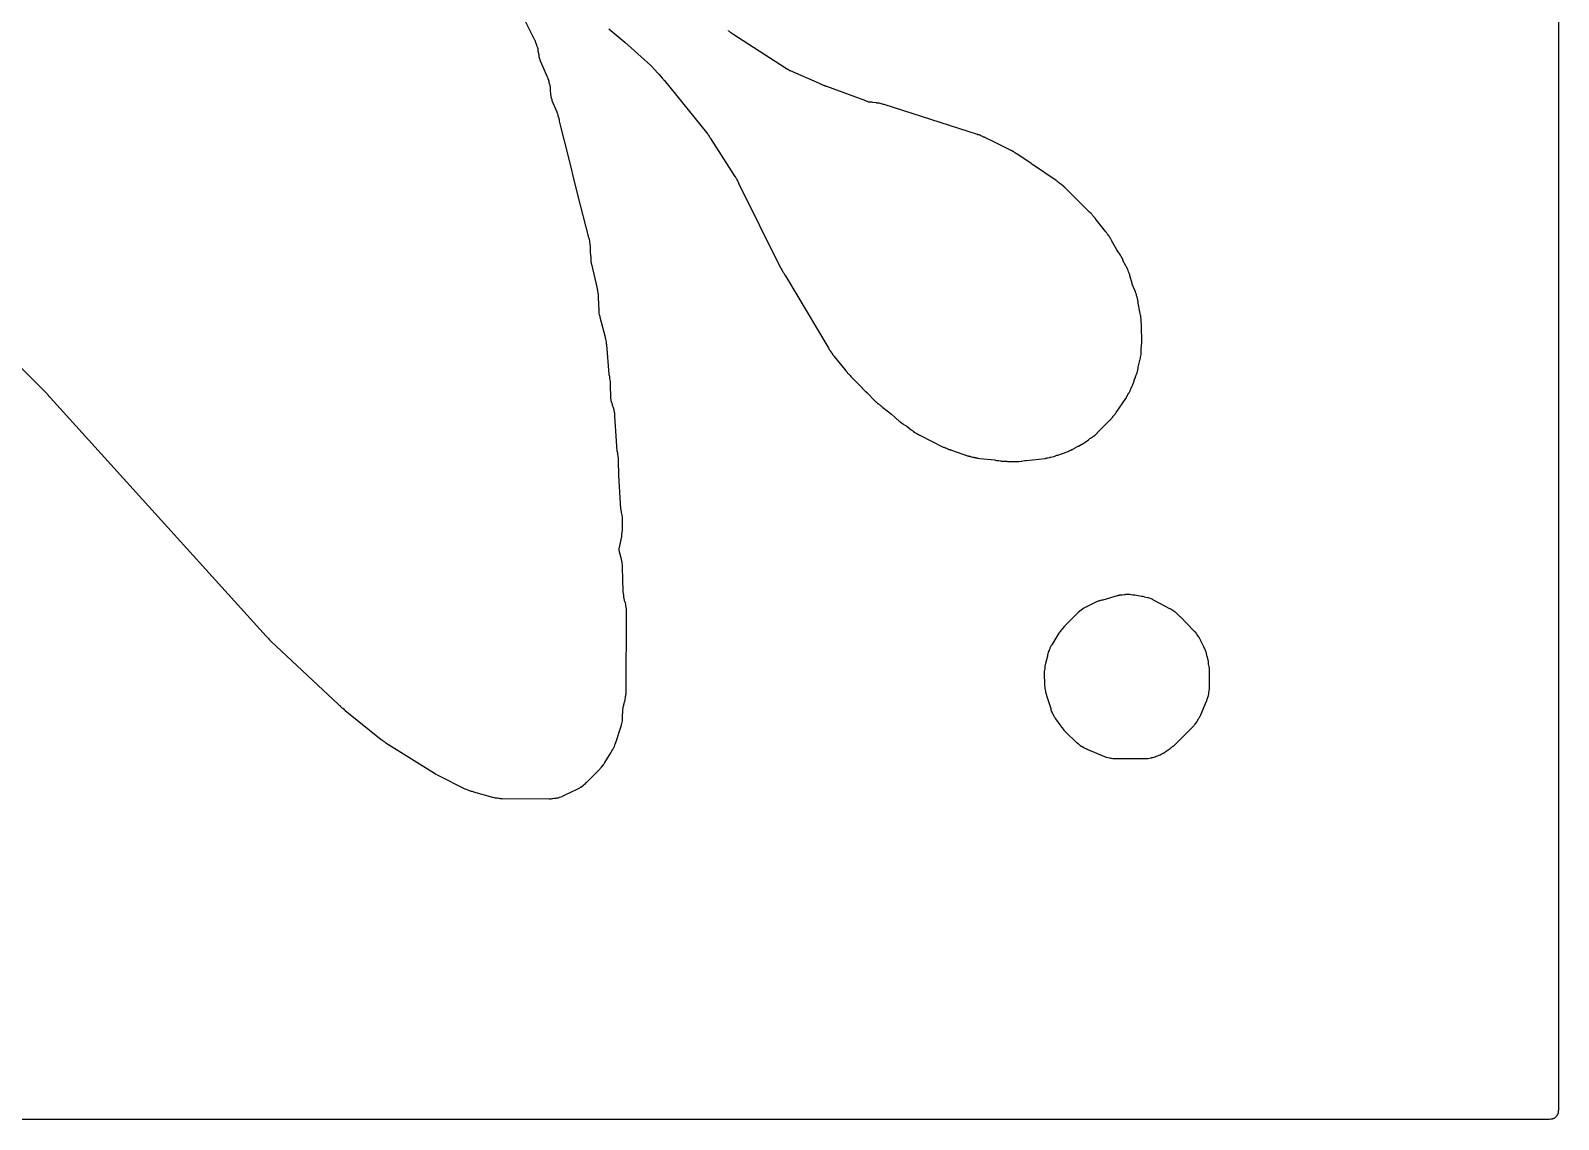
# Model space of a CAD drawing. Header units: millimetres. Extents: x 0 to 300, y 0 to 300.
# Drawn here: x 194.8 to 300.1, y -0.1 to 75 of the extents above; entities that cross this region are included whole.
import ezdxf

# ---------------------------------------------------------------- set-up
doc = ezdxf.new("R2010")
doc.units = ezdxf.units.MM
doc.layers.add('CUT', color=7, linetype='CONTINUOUS')

msp = doc.modelspace()

# ---------------------------------------------------------------- linework, layer by layer
at = {"layer": 'CUT'}
for points in [[(300.05, 299.43), (300.05, 0.57), (300.05, 0.56), (300.04, 0.55), (300.04, 0.54), (300.04, 0.52), (300.04, 0.5), (300.04, 0.49), (300.04, 0.48), (300.03, 0.43), (300.02, 0.38), (300.02, 0.37), (300, 0.32), (299.99, 0.31), (299.97, 0.27), (299.96, 0.25), (299.96, 0.24), (299.95, 0.22), (299.94, 0.22), (299.93, 0.2), (299.92, 0.18), (299.91, 0.17), (299.9, 0.16), (299.87, 0.13), (299.84, 0.1), (299.83, 0.09), (299.78, 0.05), (299.74, 0.02), (299.73, 0.02), (299.71, 0.01), (299.69, 0), (299.68, 0), (299.67, 0), (299.67, -0.01), (299.66, -0.01), (299.65, -0.01), (299.64, -0.02), (299.63, -0.02), (299.62, -0.02), (299.58, -0.03), (299.57, -0.04), (299.56, -0.04), (299.55, -0.04), (299.52, -0.04), (299.43, -0.05), (0.57, -0.05)], [(190.2, 55.69), (196, 49.89), (196.04, 49.84), (196.08, 49.79), (196.13, 49.75), (196.13, 49.74), (196.18, 49.7), (196.2, 49.67), (211.05, 33.24), (211.08, 33.22), (211.09, 33.21), (211.12, 33.17), (211.19, 33.1), (211.2, 33.08), (211.26, 33.02), (211.27, 33.01), (211.28, 33.01), (211.3, 32.98), (211.32, 32.96), (211.34, 32.92), (211.39, 32.87), (216.03, 28.53), (216.07, 28.5), (216.12, 28.46), (216.13, 28.46), (216.14, 28.44), (216.15, 28.44), (216.15, 28.43), (216.16, 28.41), (216.19, 28.38), (216.2, 28.37), (216.23, 28.34), (216.25, 28.33), (216.26, 28.32), (216.28, 28.31), (216.3, 28.29), (216.32, 28.28), (216.33, 28.28), (216.35, 28.26), (216.36, 28.25), (216.38, 28.24), (216.39, 28.24), (216.42, 28.21), (216.43, 28.2), (216.45, 28.18), (216.46, 28.17), (216.5, 28.12), (218.96, 26.13), (219, 26.11), (219.02, 26.1), (219.03, 26.08), (219.05, 26.07), (219.06, 26.05), (219.1, 26.03), (219.12, 26.02), (219.15, 25.99), (219.17, 25.98), (219.19, 25.97), (219.27, 25.91), (219.28, 25.9), (222.64, 23.8), (222.7, 23.76), (222.72, 23.75), (222.82, 23.69), (222.87, 23.66), (222.92, 23.64), (224.73, 22.74), (224.81, 22.71), (224.82, 22.71), (224.93, 22.66), (224.97, 22.64), (225.16, 22.58), (225.17, 22.57), (225.19, 22.57), (225.21, 22.56), (225.28, 22.54), (225.3, 22.54), (225.32, 22.53), (226.63, 22.16), (226.75, 22.13), (226.81, 22.11), (226.87, 22.1), (226.93, 22.1), (226.94, 22.1), (226.95, 22.1), (227.05, 22.09), (227.08, 22.08), (227.09, 22.08), (227.1, 22.08), (227.17, 22.06), (227.24, 22.06), (227.31, 22.06), (230.53, 22.05), (230.6, 22.05), (230.67, 22.05), (230.74, 22.07), (230.75, 22.07), (230.76, 22.07), (230.9, 22.09), (230.91, 22.09), (230.94, 22.09), (231.01, 22.09), (231.09, 22.11), (231.16, 22.12), (231.22, 22.14), (231.25, 22.15), (231.43, 22.21), (231.46, 22.22), (231.51, 22.24), (231.56, 22.27), (231.64, 22.31), (232.41, 22.69), (232.51, 22.73), (232.56, 22.75), (232.61, 22.78), (232.66, 22.8), (232.7, 22.84), (232.71, 22.84), (232.9, 22.99), (232.92, 23), (232.95, 23.03), (232.96, 23.03), (232.97, 23.04), (233.01, 23.06), (233.05, 23.11), (233.07, 23.13), (233.12, 23.18), (233.14, 23.2), (233.93, 24), (233.94, 24.01), (233.95, 24.02), (233.98, 24.04), (234.02, 24.08), (234.06, 24.12), (234.1, 24.17), (234.12, 24.2), (234.14, 24.22), (234.14, 24.23), (234.27, 24.39), (234.3, 24.43), (234.32, 24.47), (234.33, 24.48), (234.34, 24.5), (234.35, 24.52), (234.37, 24.54), (234.79, 25.21), (234.82, 25.26), (234.84, 25.31), (234.86, 25.34), (234.93, 25.45), (234.95, 25.48), (234.98, 25.52), (235, 25.57), (235.02, 25.62), (235.03, 25.64), (235.09, 25.82), (235.1, 25.84), (235.11, 25.87), (235.12, 25.89), (235.12, 25.9), (235.13, 25.92), (235.13, 25.93), (235.13, 25.94), (235.15, 25.97), (235.15, 25.98), (235.47, 26.97), (235.48, 26.99), (235.49, 27.03), (235.5, 27.05), (235.5, 27.07), (235.51, 27.09), (235.52, 27.13), (235.53, 27.18), (235.54, 27.23), (235.58, 27.41), (235.59, 27.47), (235.6, 27.57), (235.6, 27.63), (235.6, 27.7), (235.62, 28.12), (235.62, 28.15), (235.62, 28.18), (235.63, 28.26), (235.63, 28.32), (235.64, 28.33), (235.64, 28.37), (235.64, 28.38), (235.66, 28.42), (235.66, 28.45), (235.67, 28.48), (235.68, 28.52), (235.69, 28.54), (235.69, 28.57), (235.7, 28.59), (235.7, 28.61), (235.71, 28.65), (235.72, 28.69), (235.73, 28.71), (235.73, 28.72), (235.74, 28.75), (235.77, 28.86), (235.78, 28.91), (235.78, 28.94), (235.79, 28.97), (235.79, 29.01), (235.79, 29.02), (235.79, 29.03), (235.8, 29.11), (235.81, 29.14), (235.82, 29.19), (235.82, 29.21), (235.83, 29.24), (235.84, 29.29), (235.85, 29.43), (235.85, 29.47), (235.87, 34.88), (235.87, 34.96), (235.87, 35), (235.86, 35.15), (235.85, 35.2), (235.82, 35.4), (235.81, 35.46), (235.8, 35.5), (235.79, 35.55), (235.77, 35.6), (235.76, 35.61), (235.68, 35.96), (235.68, 36.02), (235.67, 36.04), (235.67, 36.07), (235.67, 36.1), (235.66, 36.15), (235.65, 36.18), (235.65, 36.2), (235.65, 36.21), (235.64, 36.26), (235.63, 36.33), (235.59, 37.99), (235.59, 38.06), (235.58, 38.14), (235.56, 38.28), (235.56, 38.32), (235.52, 38.52), (235.51, 38.57), (235.5, 38.62), (235.4, 38.97), (235.38, 39.03), (235.38, 39.08), (235.37, 39.13), (235.37, 39.14), (235.37, 39.21), (235.36, 39.26), (235.54, 40.12), (235.55, 40.18), (235.55, 40.24), (235.55, 40.28), (235.58, 40.52), (235.59, 40.58), (235.59, 40.6), (235.59, 40.61), (235.6, 40.76), (235.6, 40.8), (235.59, 41.26), (235.59, 41.31), (235.59, 41.38), (235.58, 41.47), (235.57, 41.56), (235.56, 41.59), (235.53, 41.76), (235.52, 41.81), (235.49, 41.93), (235.49, 41.95), (235.48, 41.99), (235.33, 44.34), (235.33, 44.35), (235.33, 44.36), (235.33, 44.37), (235.32, 45.3), (235.32, 45.31), (235.32, 45.35), (235.32, 45.37), (235.32, 45.39), (235.32, 45.42), (235.32, 45.43), (235.32, 45.44), (235.31, 45.54), (235.3, 45.57), (235.3, 45.6), (235.29, 45.65), (235.27, 45.78), (235.26, 45.81), (235.26, 45.84), (235.26, 45.86), (235.24, 45.92), (235.24, 45.93), (235.24, 45.94), (235.23, 45.98), (235.23, 45.99), (235.07, 48.41), (235.07, 48.47), (235.06, 48.55), (235.05, 48.62), (235.04, 48.67), (235.04, 48.68), (235.03, 48.73), (235.02, 48.76), (235.01, 48.84), (235, 48.9), (234.98, 48.96), (234.96, 49.01), (234.95, 49.03), (234.94, 49.05), (234.92, 49.1), (234.91, 49.12), (234.91, 49.13), (234.91, 49.14), (234.91, 49.15), (234.9, 49.17), (234.9, 49.19), (234.89, 49.22), (234.89, 49.24), (234.88, 49.27), (234.86, 49.33), (234.85, 49.35), (234.85, 49.36), (234.84, 49.38), (234.84, 49.4), (234.82, 49.46), (234.82, 49.47), (234.81, 49.48), (234.8, 49.56), (234.79, 49.6), (234.79, 49.64), (234.79, 49.65), (234.77, 50.58), (234.77, 50.63), (234.77, 50.69), (234.76, 50.79), (234.76, 50.8), (234.75, 50.89), (234.74, 50.91), (234.72, 51.01), (234.72, 51.02), (234.72, 51.04), (234.72, 51.08), (234.71, 51.12), (234.71, 51.13), (234.7, 51.18), (234.69, 51.2), (234.68, 51.24), (234.67, 51.28), (234.66, 51.31), (234.5, 53.32), (234.49, 53.4), (234.49, 53.41), (234.49, 53.45), (234.49, 53.47), (234.48, 53.53), (234.44, 53.72), (234.44, 53.73), (234.44, 53.74), (234.43, 53.75), (234.43, 53.77), (234.42, 53.83), (234.42, 53.84), (234.4, 53.89), (234.4, 53.9), (234.4, 53.91), (234.06, 55.2), (234.06, 55.21), (234.05, 55.22), (234.04, 55.27), (234.03, 55.31), (234.03, 55.32), (234.02, 55.34), (234.01, 55.37), (234.01, 55.38), (234.01, 55.39), (234.01, 55.41), (233.99, 55.5), (233.99, 55.51), (233.98, 55.53), (233.98, 55.54), (233.98, 55.59), (233.98, 55.64), (233.98, 55.65), (233.98, 55.67), (233.98, 55.68), (233.94, 56.58), (233.94, 56.64), (233.94, 56.69), (233.93, 56.8), (233.92, 56.85), (233.89, 57.03), (233.88, 57.08), (233.87, 57.12), (233.86, 57.15), (233.86, 57.16), (233.86, 57.18), (233.86, 57.2), (233.47, 58.87), (233.46, 58.91), (233.46, 58.93), (233.45, 59), (233.44, 59.02), (233.44, 59.03), (233.43, 59.08), (233.43, 59.12), (233.42, 59.17), (233.42, 59.21), (233.42, 59.28), (233.42, 59.32), (233.39, 59.7), (233.39, 59.73), (233.39, 59.75), (233.38, 59.8), (233.38, 59.87), (233.38, 59.96), (233.38, 60.04), (233.38, 60.09), (233.37, 60.22), (233.36, 60.29), (233.36, 60.3), (233.35, 60.36), (233.34, 60.39), (233.34, 60.4), (233.33, 60.44), (233.33, 60.49), (233.31, 60.58), (233.29, 60.65), (233.27, 60.69), (233.26, 60.72), (232.52, 63.65), (232.19, 64.96), (232.07, 65.46), (231.59, 67.38), (231.37, 68.28), (231.26, 68.73), (231.25, 68.78), (231.24, 68.82), (231.23, 68.85), (231.22, 68.88), (231.22, 68.92), (231.2, 68.98), (231.19, 69), (231.18, 69.03), (231.18, 69.05), (231.17, 69.06), (231.17, 69.08), (231.16, 69.09), (231.16, 69.1), (231.16, 69.11), (231.15, 69.15), (231.15, 69.16), (231.13, 69.21), (231.12, 69.25), (231.09, 69.32), (231.08, 69.34), (230.75, 70.14), (230.75, 70.15), (230.75, 70.16), (230.74, 70.19), (230.74, 70.21), (230.72, 70.27), (230.71, 70.29), (230.7, 70.34), (230.68, 70.39), (230.67, 70.45), (230.66, 70.56), (230.63, 70.9), (230.63, 70.91), (230.63, 70.99), (230.63, 71), (230.63, 71.06), (230.62, 71.11), (230.62, 71.12), (230.61, 71.13), (230.61, 71.14), (230.61, 71.16), (230.61, 71.17), (230.6, 71.22), (230.59, 71.24), (230.55, 71.39), (230.53, 71.46), (230.53, 71.47), (230.53, 71.48), (230.52, 71.51), (230.51, 71.55), (230.51, 71.56), (230.5, 71.57), (230.5, 71.58), (230.49, 71.6), (230.48, 71.63), (230.47, 71.66), (230.45, 71.71), (230.44, 71.73), (230.42, 71.76), (229.96, 72.83), (229.95, 72.84), (229.94, 72.87), (229.94, 72.89), (229.92, 72.95), (229.91, 72.97), (229.9, 73), (229.89, 73.01), (229.89, 73.02), (229.89, 73.03), (229.88, 73.06), (229.88, 73.08), (229.87, 73.11), (229.87, 73.12), (229.86, 73.14), (229.86, 73.16), (229.86, 73.19), (229.85, 73.21), (229.85, 73.23), (229.85, 73.24), (229.84, 73.25), (229.84, 73.26), (229.84, 73.28), (229.84, 73.29), (229.84, 73.31), (229.83, 73.33), (229.83, 73.34), (229.83, 73.37), (229.82, 73.4), (229.82, 73.41), (229.82, 73.42), (229.81, 73.45), (229.81, 73.46), (229.8, 73.49), (229.79, 73.56), (229.78, 73.6), (229.78, 73.61), (229.78, 73.62), (229.78, 73.63), (229.78, 73.66), (229.77, 73.71), (229.77, 73.73), (229.76, 73.75), (229.76, 73.76), (229.76, 73.77), (229.75, 73.79), (229.74, 73.82), (229.73, 73.84), (229.72, 73.87), (229.72, 73.88), (229.7, 73.93), (229.68, 73.98), (229.68, 73.99), (229.67, 74.02), (229.66, 74.04), (229.65, 74.07), (229.65, 74.09), (229.64, 74.12), (229.63, 74.13), (229.6, 74.21), (229.6, 74.22), (229.59, 74.24), (229.58, 74.27), (229.58, 74.28), (229.57, 74.29), (229.56, 74.32), (228.39, 76.65)], [(234.65, 75.09), (235.76, 74.17), (237.54, 72.57), (237.59, 72.53), (237.79, 72.3), (238.02, 72.04), (238.09, 71.96), (238.35, 71.67), (238.41, 71.6), (238.44, 71.56), (238.45, 71.55), (241.38, 67.95), (241.4, 67.94), (241.4, 67.93), (241.41, 67.92), (241.41, 67.91), (241.42, 67.89), (241.43, 67.89), (241.45, 67.87), (241.45, 67.86), (241.46, 67.85), (241.46, 67.84), (241.48, 67.8), (241.49, 67.8), (241.5, 67.8), (241.5, 67.79), (241.5, 67.78), (241.51, 67.78), (241.51, 67.77), (241.51, 67.76), (241.52, 67.75), (241.53, 67.74), (241.53, 67.73), (241.54, 67.72), (241.55, 67.71), (241.55, 67.7), (241.56, 67.7), (241.56, 67.69), (241.56, 67.68), (241.57, 67.66), (241.58, 67.65), (241.59, 67.64), (241.6, 67.64), (241.6, 67.63), (241.61, 67.61), (241.62, 67.59), (241.65, 67.54), (243.29, 64.98), (243.33, 64.93), (243.34, 64.92), (243.36, 64.9), (243.37, 64.89), (243.37, 64.88), (243.38, 64.87), (243.4, 64.83), (243.4, 64.82), (243.41, 64.81), (243.41, 64.8), (243.43, 64.76), (243.45, 64.74), (243.45, 64.73), (243.46, 64.73), (243.46, 64.72), (243.46, 64.71), (243.47, 64.7), (243.47, 64.69), (243.48, 64.68), (243.48, 64.66), (243.49, 64.64), (243.53, 64.58), (243.54, 64.57), (243.56, 64.53), (243.58, 64.48), (243.58, 64.47), (243.59, 64.46), (243.59, 64.44), (243.62, 64.36), (246.45, 58.68), (246.46, 58.66), (246.47, 58.65), (246.49, 58.62), (246.49, 58.61), (246.5, 58.61), (246.5, 58.6), (246.5, 58.59), (246.51, 58.58), (246.52, 58.55), (246.56, 58.49), (246.57, 58.48), (246.57, 58.47), (246.59, 58.43), (246.6, 58.42), (246.61, 58.39), (246.62, 58.37), (246.65, 58.32), (246.68, 58.28), (246.69, 58.27), (246.69, 58.26), (246.71, 58.25), (246.71, 58.24), (246.72, 58.23), (246.73, 58.21), (246.75, 58.18), (246.78, 58.13), (246.79, 58.12), (246.82, 58.07), (249.74, 53.18), (249.78, 53.12), (249.83, 53.01), (249.86, 52.96), (249.87, 52.96), (249.89, 52.94), (249.9, 52.93), (249.9, 52.92), (249.9, 52.91), (249.94, 52.86), (249.96, 52.83), (249.97, 52.81), (249.97, 52.8), (249.99, 52.78), (249.99, 52.77), (250, 52.76), (250.01, 52.76), (250.01, 52.75), (250.02, 52.74), (250.03, 52.71), (250.04, 52.69), (250.05, 52.69), (250.06, 52.66), (250.11, 52.6), (250.12, 52.6), (250.12, 52.59), (250.12, 52.58), (250.14, 52.57), (250.15, 52.56), (250.17, 52.52), (250.91, 51.61), (250.95, 51.56), (250.97, 51.54), (250.99, 51.52), (251, 51.51), (251.01, 51.49), (251.02, 51.49), (251.05, 51.46), (251.05, 51.45), (251.05, 51.44), (251.06, 51.44), (251.07, 51.42), (251.09, 51.38), (251.14, 51.34), (251.15, 51.33), (251.17, 51.32), (251.17, 51.31), (251.19, 51.29), (251.21, 51.27), (251.22, 51.26), (251.25, 51.23), (251.26, 51.22), (251.26, 51.21), (251.31, 51.15), (252.07, 50.39), (252.08, 50.37), (252.09, 50.36), (252.09, 50.35), (252.1, 50.33), (252.15, 50.29), (252.21, 50.23), (252.25, 50.18), (252.29, 50.15), (252.29, 50.14), (252.3, 50.14), (252.33, 50.1), (252.34, 50.1), (252.36, 50.08), (252.38, 50.06), (252.38, 50.05), (252.4, 50.04), (252.42, 50.03), (252.43, 50.03), (252.43, 50.02), (252.97, 49.46), (253.02, 49.42), (253.06, 49.38), (253.09, 49.37), (253.11, 49.35), (253.12, 49.33), (253.16, 49.29), (253.17, 49.29), (253.21, 49.25), (253.23, 49.24), (253.24, 49.24), (253.24, 49.23), (253.26, 49.22), (253.31, 49.18), (253.33, 49.16), (253.36, 49.13), (253.38, 49.12), (253.39, 49.11), (253.4, 49.11), (253.44, 49.07), (253.45, 49.06), (253.48, 49.04), (253.49, 49.04), (253.5, 49.04), (253.53, 49), (254.11, 48.54), (254.67, 48.05), (254.68, 48.06), (254.71, 48.02), (254.81, 47.94), (254.86, 47.9), (254.87, 47.9), (254.9, 47.88), (254.91, 47.87), (254.93, 47.86), (255.07, 47.77), (255.13, 47.73), (255.16, 47.72), (255.17, 47.71), (255.18, 47.71), (255.47, 47.47), (255.52, 47.43), (255.56, 47.41), (255.57, 47.4), (255.59, 47.39), (255.6, 47.38), (255.61, 47.38), (255.62, 47.37), (255.64, 47.36), (255.73, 47.29), (255.78, 47.26), (255.82, 47.23), (255.84, 47.22), (255.87, 47.21), (255.97, 47.14), (256, 47.13), (256.02, 47.11), (256.05, 47.1), (256.06, 47.09), (256.07, 47.09), (257.67, 46.28), (257.72, 46.26), (257.77, 46.24), (257.8, 46.24), (257.81, 46.23), (257.91, 46.19), (257.94, 46.17), (257.95, 46.17), (257.97, 46.16), (258.07, 46.12), (258.08, 46.12), (258.1, 46.11), (258.11, 46.1), (258.13, 46.1), (258.15, 46.09), (258.16, 46.09), (258.17, 46.09), (258.18, 46.08), (258.19, 46.08), (258.2, 46.08), (258.21, 46.08), (258.24, 46.07), (259.36, 45.68), (259.37, 45.68), (259.4, 45.67), (259.42, 45.66), (259.44, 45.66), (259.46, 45.65), (259.47, 45.65), (259.48, 45.65), (259.5, 45.65), (259.54, 45.63), (259.56, 45.63), (259.69, 45.59), (259.75, 45.57), (259.78, 45.57), (259.81, 45.56), (259.83, 45.56), (259.87, 45.55), (259.89, 45.55), (259.92, 45.54), (259.97, 45.53), (259.99, 45.53), (260.02, 45.52), (260.09, 45.51), (260.19, 45.5), (261.23, 45.39), (261.25, 45.38), (261.26, 45.38), (261.33, 45.36), (261.38, 45.35), (261.43, 45.34), (261.49, 45.34), (261.5, 45.34), (261.51, 45.34), (261.63, 45.32), (261.64, 45.32), (261.68, 45.31), (261.74, 45.3), (261.8, 45.3), (261.88, 45.3), (262.02, 45.3), (262.03, 45.3), (262.04, 45.3), (262.05, 45.3), (262.1, 45.29), (262.17, 45.29), (262.24, 45.29), (262.49, 45.28), (262.56, 45.28), (262.68, 45.29), (262.83, 45.29), (262.88, 45.29), (263.05, 45.3), (263.09, 45.31), (263.31, 45.34), (263.38, 45.35), (263.39, 45.35), (264.7, 45.5), (264.75, 45.51), (264.8, 45.52), (264.83, 45.53), (264.85, 45.53), (265, 45.56), (265.05, 45.57), (265.1, 45.58), (265.29, 45.63), (265.36, 45.65), (265.51, 45.71), (265.52, 45.71), (265.54, 45.72), (265.56, 45.73), (265.57, 45.73), (266.21, 45.96), (266.28, 45.98), (266.3, 45.99), (266.32, 46), (266.34, 46.01), (266.36, 46.02), (266.4, 46.04), (266.41, 46.04), (266.44, 46.06), (266.46, 46.07), (266.54, 46.1), (266.57, 46.11), (266.59, 46.12), (266.61, 46.13), (266.81, 46.24), (266.84, 46.26), (266.93, 46.32), (266.95, 46.33), (266.97, 46.34), (266.99, 46.35), (267.19, 46.45), (267.21, 46.46), (267.32, 46.52), (267.36, 46.55), (267.37, 46.55), (267.4, 46.58), (267.41, 46.59), (267.44, 46.6), (267.68, 46.78), (267.72, 46.82), (267.73, 46.82), (267.75, 46.84), (267.78, 46.86), (267.91, 46.94), (267.93, 46.95), (267.95, 46.97), (267.96, 46.98), (267.97, 46.98), (267.98, 46.99), (268, 47), (268.02, 47.02), (268.03, 47.03), (268.04, 47.03), (268.05, 47.04), (268.09, 47.06), (268.11, 47.08), (268.12, 47.09), (268.16, 47.12), (268.24, 47.19), (268.27, 47.23), (268.31, 47.27), (268.33, 47.29), (268.33, 47.3), (268.35, 47.32), (269.14, 48.11), (269.17, 48.14), (269.19, 48.17), (269.21, 48.18), (269.22, 48.19), (269.22, 48.2), (269.24, 48.21), (269.25, 48.23), (269.28, 48.26), (269.32, 48.31), (269.33, 48.33), (269.34, 48.33), (269.35, 48.34), (269.35, 48.35), (269.36, 48.36), (269.37, 48.37), (269.37, 48.38), (269.38, 48.39), (269.39, 48.41), (269.41, 48.43), (269.47, 48.5), (269.51, 48.55), (269.52, 48.57), (269.56, 48.61), (269.6, 48.65), (270.26, 49.63), (270.29, 49.68), (270.31, 49.73), (270.33, 49.77), (270.44, 49.97), (270.45, 49.98), (270.48, 50.01), (270.5, 50.06), (270.53, 50.11), (270.55, 50.16), (270.56, 50.2), (270.57, 50.22), (270.59, 50.26), (270.63, 50.37), (270.64, 50.38), (270.66, 50.41), (270.66, 50.42), (270.67, 50.43), (270.69, 50.47), (270.72, 50.53), (270.74, 50.58), (270.74, 50.59), (270.78, 50.7), (270.8, 50.76), (270.81, 50.78), (270.81, 50.79), (270.82, 50.82), (270.84, 50.88), (270.85, 50.92), (270.86, 50.96), (270.89, 51.02), (270.9, 51.05), (270.91, 51.07), (270.91, 51.08), (270.92, 51.11), (270.93, 51.13), (270.94, 51.16), (270.95, 51.18), (270.96, 51.23), (270.97, 51.26), (270.99, 51.29), (271.01, 51.34), (271.02, 51.37), (271.03, 51.4), (271.04, 51.43), (271.05, 51.48), (271.07, 51.53), (271.08, 51.58), (271.09, 51.62), (271.1, 51.68), (271.11, 51.73), (271.11, 51.76), (271.11, 51.78), (271.24, 52.33), (271.25, 52.36), (271.26, 52.41), (271.27, 52.43), (271.27, 52.46), (271.3, 52.66), (271.31, 52.72), (271.32, 52.9), (271.32, 52.93), (271.32, 53.07), (271.34, 53.23), (271.34, 53.27), (271.35, 53.48), (271.35, 53.52), (271.33, 54.63), (271.33, 54.68), (271.33, 54.74), (271.32, 54.85), (271.32, 54.92), (271.32, 54.99), (271.3, 55.05), (271.3, 55.07), (271.3, 55.08), (271.28, 55.21), (271.28, 55.23), (271.28, 55.3), (271.27, 55.36), (271.25, 55.45), (271.24, 55.47), (271.21, 55.6), (271.11, 56.2), (271.11, 56.24), (271.1, 56.29), (271.1, 56.31), (271.09, 56.33), (271.08, 56.39), (271.08, 56.41), (271.06, 56.48), (271.06, 56.5), (271.05, 56.53), (271.04, 56.58), (271.03, 56.61), (271, 56.71), (271, 56.73), (270.99, 56.75), (270.99, 56.77), (270.98, 56.79), (270.97, 56.84), (270.96, 56.85), (270.95, 56.89), (270.91, 56.97), (270.7, 57.5), (270.69, 57.51), (270.69, 57.52), (270.68, 57.55), (270.54, 58.09), (270.54, 58.1), (270.54, 58.11), (270.53, 58.15), (270.52, 58.17), (270.51, 58.2), (270.49, 58.26), (270.48, 58.27), (270.47, 58.31), (270.45, 58.34), (270.44, 58.36), (270.42, 58.44), (270.41, 58.45), (270.4, 58.48), (270.4, 58.49), (270.39, 58.51), (270.37, 58.56), (270.36, 58.58), (270.35, 58.59), (270.33, 58.63), (270.32, 58.64), (270.29, 58.69), (270.28, 58.71), (270.13, 58.98), (270.12, 59), (270.1, 59.05), (270.07, 59.1), (270.07, 59.11), (270.07, 59.12), (270.06, 59.15), (270.04, 59.21), (270.02, 59.26), (270.01, 59.27), (270, 59.3), (269.99, 59.32), (269.98, 59.33), (269.97, 59.35), (269.96, 59.37), (269.95, 59.38), (269.95, 59.39), (269.94, 59.4), (269.93, 59.41), (269.92, 59.42), (269.88, 59.5), (269.84, 59.56), (269.84, 59.57), (269.83, 59.59), (269.82, 59.6), (269.81, 59.61), (269.8, 59.64), (269.77, 59.67), (269.63, 59.87), (269.27, 60.51), (269.26, 60.53), (269.25, 60.56), (269.22, 60.61), (269.22, 60.62), (269.21, 60.63), (269.19, 60.67), (269.18, 60.69), (269.17, 60.7), (269.16, 60.71), (269.16, 60.72), (269.13, 60.77), (269.11, 60.8), (269.08, 60.84), (269.01, 60.92), (269, 60.94), (268.96, 60.99), (268.95, 61.01), (268.93, 61.05), (268.88, 61.09), (268.87, 61.11), (268.24, 61.9), (268.23, 61.92), (268.19, 61.97), (268.18, 61.98), (268.18, 61.99), (268.17, 62), (268.16, 62.02), (268.16, 62.03), (268.14, 62.05), (268.12, 62.07), (268.08, 62.11), (268.04, 62.14), (268.02, 62.16), (268.01, 62.18), (267.98, 62.23), (267.94, 62.28), (267.91, 62.32), (267.87, 62.36), (267.81, 62.41), (267.8, 62.42), (267.77, 62.45), (267.76, 62.46), (267.73, 62.49), (267.68, 62.53), (266.07, 64.13), (266.03, 64.17), (266, 64.21), (265.86, 64.33), (265.84, 64.34), (265.79, 64.38), (265.78, 64.39), (265.77, 64.4), (265.76, 64.4), (265.75, 64.41), (265.72, 64.43), (265.7, 64.46), (265.66, 64.48), (265.65, 64.49), (265.63, 64.5), (265.62, 64.51), (265.6, 64.53), (265.54, 64.57), (265.52, 64.59), (265.48, 64.62), (265.46, 64.64), (263.83, 65.74), (263.82, 65.75), (263.79, 65.77), (263.73, 65.81), (262.75, 66.48), (262.7, 66.5), (262.69, 66.5), (262.68, 66.51), (262.67, 66.52), (262.65, 66.53), (262.63, 66.54), (262.6, 66.56), (262.59, 66.57), (262.54, 66.61), (262.51, 66.63), (262.48, 66.65), (262.47, 66.65), (262.44, 66.67), (262.43, 66.68), (262.41, 66.69), (262.39, 66.7), (262.38, 66.7), (262.37, 66.71), (262.34, 66.72), (262.33, 66.72), (262.32, 66.73), (262.31, 66.73), (262.31, 66.74), (262.26, 66.76), (261.11, 67.33), (260.54, 67.61), (260.53, 67.61), (260.52, 67.62), (260.51, 67.62), (260.5, 67.62), (260.49, 67.63), (260.46, 67.64), (260.45, 67.64), (260.44, 67.64), (260.43, 67.65), (260.41, 67.67), (260.28, 67.73), (260.27, 67.74), (260.23, 67.75), (260.22, 67.76), (260.16, 67.78), (260.13, 67.79), (260.12, 67.79), (260.11, 67.79), (260.1, 67.79), (260.09, 67.8), (260.06, 67.8), (260.04, 67.81), (253.62, 69.87), (253.59, 69.88), (253.56, 69.89), (253.42, 69.93), (253.41, 69.93), (253.33, 69.95), (253.26, 69.96), (253.11, 69.98), (253.08, 69.99), (252.84, 70.01), (252.82, 70.02), (252.76, 70.03), (252.7, 70.03), (252.69, 70.03), (252.68, 70.03), (252.67, 70.03), (252.63, 70.04), (252.61, 70.04), (252.56, 70.05), (252.55, 70.05), (252.54, 70.05), (252.51, 70.06), (252.5, 70.07), (252.47, 70.08), (252.44, 70.09), (252.38, 70.11), (252.37, 70.12), (252.34, 70.13), (249.67, 71.11), (249.66, 71.11), (249.64, 71.12), (249.62, 71.13), (249.61, 71.13), (249.6, 71.14), (249.59, 71.14), (249.55, 71.15), (249.53, 71.16), (249.51, 71.16), (249.51, 71.17), (249.5, 71.17), (249.49, 71.17), (249.48, 71.17), (249.48, 71.18), (249.47, 71.18), (249.46, 71.18), (249.45, 71.19), (249.43, 71.2), (249.39, 71.22), (249.35, 71.24), (249.3, 71.26), (249.28, 71.26), (249.26, 71.27), (249.21, 71.3), (249.16, 71.32), (247.17, 72.19), (247.13, 72.21), (247.12, 72.21), (247.1, 72.22), (247.09, 72.23), (247.08, 72.23), (247.07, 72.24), (247.04, 72.26), (247.02, 72.27), (246.99, 72.28), (246.96, 72.3), (246.95, 72.3), (246.94, 72.31), (246.93, 72.31), (246.93, 72.32), (246.92, 72.32), (246.9, 72.33), (246.89, 72.33), (246.87, 72.34), (246.86, 72.35), (246.85, 72.35), (246.84, 72.36), (246.83, 72.36), (246.81, 72.38), (243.18, 74.73), (243.06, 74.82), (243.05, 74.82), (243.01, 74.86), (242.99, 74.88), (242.96, 74.9), (242.95, 74.91), (242.92, 74.94), (242.9, 74.96), (242.88, 74.98)]]:
    msp.add_lwpolyline(points, dxfattribs=at)
msp.add_lwpolyline([(264.68, 29.64), (264.69, 29.59), (264.72, 29.43), (264.73, 29.39), (264.75, 29.31), (264.76, 29.27), (264.76, 29.24), (264.77, 29.23), (264.78, 29.2), (264.78, 29.18), (264.79, 29.15), (265.08, 28.26), (265.09, 28.2), (265.1, 28.17), (265.12, 28.11), (265.13, 28.09), (265.14, 28.05), (265.15, 28.03), (265.17, 27.99), (265.17, 27.98), (265.2, 27.93), (265.22, 27.88), (265.24, 27.84), (265.24, 27.83), (265.27, 27.78), (265.29, 27.75), (265.3, 27.74), (265.3, 27.73), (265.32, 27.7), (265.34, 27.67), (265.38, 27.61), (265.42, 27.56), (265.78, 27.04), (265.8, 27.02), (265.81, 27.01), (265.82, 27), (265.83, 26.98), (265.84, 26.97), (265.87, 26.93), (265.93, 26.85), (265.94, 26.84), (265.98, 26.78), (266.03, 26.73), (266.04, 26.72), (266.05, 26.71), (266.1, 26.66), (266.12, 26.64), (266.18, 26.59), (266.18, 26.58), (266.8, 25.98), (266.84, 25.94), (266.88, 25.92), (266.89, 25.91), (266.92, 25.89), (266.93, 25.87), (266.99, 25.83), (267.03, 25.79), (267.07, 25.75), (267.08, 25.75), (267.12, 25.71), (267.17, 25.68), (267.19, 25.67), (267.21, 25.66), (267.22, 25.66), (267.39, 25.56), (267.44, 25.53), (267.49, 25.5), (267.52, 25.49), (267.55, 25.48), (267.56, 25.47), (267.6, 25.46), (267.64, 25.45), (268.67, 25.01), (268.74, 24.98), (268.75, 24.97), (268.83, 24.94), (268.86, 24.93), (268.91, 24.92), (269.12, 24.87), (269.19, 24.85), (269.24, 24.85), (269.26, 24.85), (269.27, 24.85), (269.37, 24.83), (269.41, 24.82), (269.43, 24.82), (269.46, 24.82), (269.47, 24.82), (269.58, 24.81), (269.62, 24.81), (271.49, 24.81), (271.53, 24.81), (271.65, 24.82), (271.66, 24.82), (271.69, 24.82), (271.72, 24.82), (271.77, 24.83), (271.98, 24.87), (271.99, 24.87), (272.03, 24.88), (272.04, 24.88), (272.1, 24.89), (272.27, 24.94), (272.35, 24.97), (272.44, 25.01), (272.61, 25.08), (272.68, 25.11), (272.83, 25.19), (272.84, 25.19), (272.86, 25.2), (272.88, 25.21), (272.94, 25.25), (272.99, 25.29), (273.03, 25.32), (273.32, 25.51), (273.36, 25.55), (273.39, 25.57), (273.45, 25.62), (273.5, 25.66), (273.51, 25.66), (273.52, 25.67), (273.56, 25.69), (273.6, 25.74), (273.63, 25.77), (273.67, 25.81), (273.7, 25.84), (274.82, 26.96), (274.84, 26.98), (274.89, 27.03), (274.93, 27.07), (274.97, 27.11), (275.01, 27.16), (275.02, 27.18), (275.12, 27.31), (275.14, 27.35), (275.26, 27.55), (275.29, 27.59), (275.3, 27.61), (275.33, 27.65), (275.35, 27.7), (275.39, 27.79), (275.81, 28.76), (275.83, 28.81), (275.89, 28.98), (275.91, 29.03), (275.93, 29.09), (275.95, 29.16), (275.96, 29.21), (275.97, 29.26), (275.97, 29.32), (275.97, 29.33), (275.97, 29.35), (276, 29.52), (276.01, 29.57), (276.02, 29.71), (276.02, 29.75), (276.02, 30.86), (276.02, 30.9), (276.01, 31.06), (276, 31.13), (275.96, 31.33), (275.96, 31.36), (275.96, 31.43), (275.94, 31.51), (275.87, 31.79), (275.86, 31.83), (275.85, 31.85), (275.83, 31.94), (275.8, 32.05), (275.8, 32.08), (275.79, 32.14), (275.77, 32.2), (275.75, 32.26), (275.72, 32.32), (275.7, 32.36), (275.63, 32.51), (275.61, 32.55), (275.4, 32.98), (275.39, 33), (275.38, 33.02), (275.36, 33.07), (275.33, 33.12), (275.32, 33.13), (275.31, 33.15), (275.3, 33.16), (275.29, 33.17), (275.27, 33.2), (275.25, 33.23), (275.17, 33.35), (275.16, 33.37), (275.15, 33.39), (275.12, 33.42), (275.11, 33.44), (275.09, 33.48), (275.04, 33.52), (275.02, 33.54), (275.01, 33.56), (274.99, 33.58), (274.95, 33.62), (274.02, 34.57), (274.01, 34.57), (273.99, 34.59), (273.96, 34.63), (273.91, 34.67), (273.74, 34.83), (273.7, 34.87), (273.66, 34.9), (273.59, 34.94), (273.58, 34.95), (273.57, 34.96), (273.54, 35), (273.51, 35.01), (273.49, 35.02), (273.48, 35.03), (273.46, 35.05), (273.44, 35.06), (273.43, 35.07), (273.41, 35.08), (273.36, 35.1), (273.3, 35.12), (273.29, 35.13), (272.25, 35.69), (272.16, 35.74), (272.12, 35.77), (272.1, 35.78), (272.08, 35.79), (272, 35.82), (271.88, 35.86), (271.82, 35.88), (271.81, 35.88), (271.8, 35.88), (271.75, 35.89), (271.74, 35.89), (271.53, 35.94), (271.52, 35.95), (271.46, 35.97), (271.4, 35.98), (271.34, 35.99), (270.87, 36.07), (270.82, 36.08), (270.77, 36.08), (270.75, 36.08), (270.73, 36.08), (270.62, 36.1), (270.54, 36.12), (270.47, 36.12), (270.3, 36.12), (270.23, 36.12), (270.16, 36.1), (270.15, 36.1), (270.14, 36.1), (270, 36.08), (269.99, 36.08), (269.95, 36.08), (269.89, 36.08), (269.82, 36.07), (269.8, 36.06), (269.78, 36.06), (269.76, 36.05), (269.75, 36.05), (269.73, 36.04), (269.68, 36.03), (269.66, 36.02), (268.67, 35.74), (268.65, 35.74), (268.6, 35.73), (268.54, 35.71), (268.5, 35.7), (268.44, 35.68), (268.39, 35.66), (268.38, 35.66), (268.37, 35.66), (268.34, 35.65), (268.28, 35.63), (268.23, 35.61), (268.05, 35.52), (267.59, 35.29), (267.57, 35.28), (267.54, 35.27), (267.51, 35.25), (267.5, 35.25), (267.37, 35.18), (267.32, 35.15), (267.29, 35.12), (267.28, 35.12), (267.27, 35.11), (267.09, 34.98), (267.08, 34.97), (266.98, 34.89), (266.93, 34.84), (266.88, 34.79), (266.86, 34.77), (266.05, 33.95), (266.02, 33.92), (265.99, 33.89), (265.86, 33.74), (265.83, 33.71), (265.83, 33.7), (265.82, 33.69), (265.8, 33.67), (265.77, 33.64), (265.73, 33.58), (265.7, 33.53), (265.67, 33.49), (265.66, 33.47), (265.65, 33.45), (265.16, 32.66), (265.15, 32.64), (265.12, 32.6), (265.1, 32.56), (265.03, 32.43), (265.01, 32.38), (265.01, 32.37), (264.99, 32.33), (264.98, 32.29), (264.97, 32.27), (264.94, 32.2), (264.91, 32.12), (264.89, 32.02), (264.87, 31.96), (264.87, 31.95), (264.86, 31.92), (264.85, 31.88), (264.73, 31.36), (264.72, 31.35), (264.7, 31.3), (264.69, 31.25), (264.68, 31.2), (264.67, 31.14), (264.67, 31.08), (264.67, 31.04), (264.67, 31.03), (264.65, 30.9), (264.64, 30.82), (264.64, 30.68), (264.64, 30.66), (264.66, 29.93), (264.66, 29.9), (264.66, 29.85), (264.67, 29.76), (264.67, 29.7)], close=True, dxfattribs=at)

doc.saveas('drawing.dxf')
